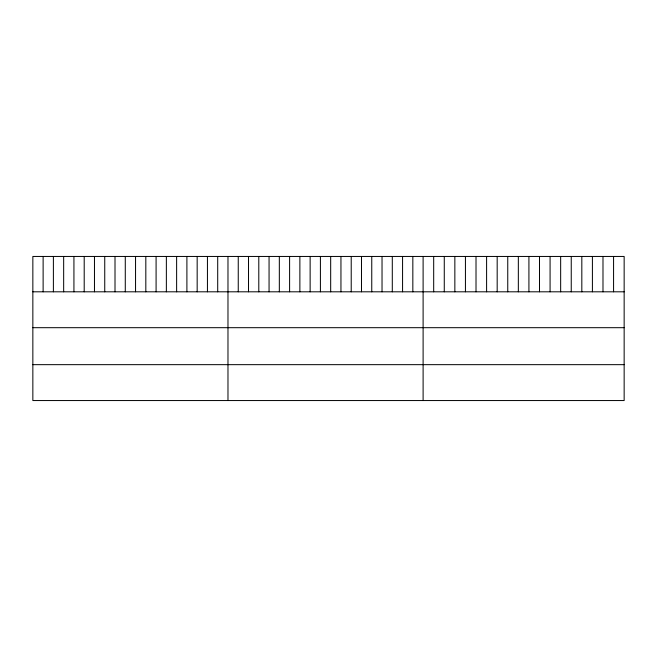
<?xml version="1.0" encoding="UTF-8"?>
<svg xmlns="http://www.w3.org/2000/svg" width="657" height="657" viewBox="0 0 657 657"><rect width="100%" height="100%" fill="white"/><g stroke="black" fill="none" stroke-linecap="round" stroke-linejoin="round"><path stroke-width="0.99" d="M624.15 291.807L624.15 400.548L32.85 400.548L32.85 256.452L624.15 256.452L624.15 291.807L32.85 291.807M32.85 327.687L624.15 327.687M32.85 364.66L624.15 364.66M613.572 256.452L613.572 291.807M602.986 256.452L602.986 291.807M592.409 256.452L592.409 291.807M581.823 256.452L581.823 291.807M571.245 256.452L571.245 291.807M560.659 256.452L560.659 291.807M550.081 256.452L550.081 291.807M539.504 256.452L539.504 291.807M528.918 256.452L528.918 291.807M518.34 256.452L518.34 291.807M507.754 256.452L507.754 291.807M497.177 256.452L497.177 291.807M486.599 256.452L486.599 291.807M476.013 256.452L476.013 291.807M465.435 256.452L465.435 291.807M454.849 256.452L454.849 291.807M444.272 256.452L444.272 291.807M433.686 256.452L433.686 291.807M423.108 256.452L423.108 400.548M412.834 256.452L412.834 291.807M402.569 256.452L402.569 291.807M392.295 256.452L392.295 291.807M382.029 256.452L382.029 291.807M371.755 256.452L371.755 291.807M361.49 256.452L361.49 291.807M351.216 256.452L351.216 291.807M340.95 256.452L340.95 291.807M330.676 256.452L330.676 291.807M320.411 256.452L320.411 291.807M310.137 256.452L310.137 291.807M299.871 256.452L299.871 291.807M289.597 256.452L289.597 291.807M279.332 256.452L279.332 291.807M269.058 256.452L269.058 291.807M258.792 256.452L258.792 291.807M248.518 256.452L248.518 291.807M238.253 256.452L238.253 291.807M227.979 256.452L227.979 400.548M217.705 256.452L217.705 291.807M207.44 256.452L207.44 291.807M197.166 256.452L197.166 291.807M186.9 256.452L186.9 291.807M176.626 256.452L176.626 291.807M166.361 256.452L166.361 291.807M156.087 256.452L156.087 291.807M145.821 256.452L145.821 291.807M135.547 256.452L135.547 291.807M125.282 256.452L125.282 291.807M115.008 256.452L115.008 291.807M104.742 256.452L104.742 291.807M94.468 256.452L94.468 291.807M84.203 256.452L84.203 291.807M73.929 256.452L73.929 291.807M63.663 256.452L63.663 291.807M53.389 256.452L53.389 291.807M43.124 256.452L43.124 291.807"/></g></svg>
